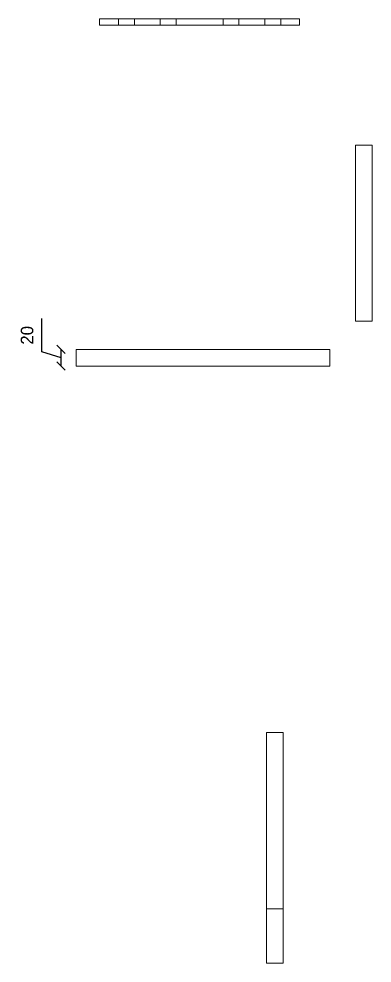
# Model space of a CAD drawing. Header units: millimetres. Extents: x -6949 to 549764, y -83146 to 127128.
# Drawn here: x 19309 to 19732, y -45427 to -44299 of the extents above; entities that cross this region are included whole.
import ezdxf

# ---------------------------------------------------------------- set-up
doc = ezdxf.new("R2010")
doc.units = ezdxf.units.MM
doc.layers.add('piastra', color=6, linetype='Continuous', lineweight=18)
doc.layers.add('quote', color=7, linetype='Continuous', lineweight=5, true_color=0x383838)
doc.styles.get("Standard").update_dxf_attribs({"font": ''})
doc.styles.get('Standard').set_extended_font_data('Bahnschrift Light')
doc.dimstyles.new('Q 1_10', dxfattribs={"dimtxt": 15, "dimasz": 10, "dimexe": 0.18, "dimexo": 0.0625, "dimgap": 10, "dimtad": 2, "dimdec": 0, "dimzin": 0, "dimdsep": 46, "dimtxsty": 'Standard', "dimblk": 'OBLIQUE', "dimcen": 0, "dimse1": 1, "dimse2": 1, "dimadec": 0, "dimazin": 0, "dimtfac": 1, "dimtdec": 0, "dimtofl": 0, "dimtmove": 1, "dimatfit": 3, "dimfxl": 1, "dimtolj": 1, "dimtzin": 0, "dimarcsym": 1})

# ---------------------------------------------------------------- blocks, each defined once
blk = doc.blocks.new('_Oblique')
at = {"color": 0, "linetype": 'ByBlock', "lineweight": -2}
blk.add_line((-0.5, -0.5), (0.5, 0.5), dxfattribs=at)
blk = doc.blocks.new('*D631')
at = {"layer": 'Defpoints', "color": 0, "transparency": 16777216}
for p in [(19359.6, -44693.4), (19377.8, -44693.4), (19377.8, -44713.4)]:
    blk.add_point(p, dxfattribs=at)
at = {"layer": 'quote', "color": 0, "lineweight": -2, "transparency": 16777216}
for p, q in [((19336.7, -44696.5), (19336.7, -44656.6)), ((19359.6, -44703.4), (19336.7, -44696.5)), ((19359.6, -44713.4), (19359.6, -44693.4))]:
    blk.add_line(p, q, dxfattribs=at)
at = {"layer": 'quote', "color": 0, "lineweight": -2, "transparency": 16777216, "xscale": 10, "yscale": 10, "zscale": 10}
for p, rotation in [((19359.6, -44693.4), 90), ((19359.6, -44713.4), 270)]:
    blk.add_blockref('_Oblique', p, dxfattribs=dict(at, rotation=rotation))
at = {"layer": 'quote', "color": 0, "transparency": 16777216, "insert": (19319.1, -44676.6), "char_height": 15, "attachment_point": 5, "rotation": 90}
blk.add_mtext('\\A1;20', dxfattribs=at)

msp = doc.modelspace()

# ---------------------------------------------------------------- linework, layer by layer
at = {"layer": 'piastra'}
for points in [[(19405.8, -44298.6), (19405.8, -44306.1), (19644.8, -44306.1), (19644.8, -44298.6), (19405.8, -44298.6)], [(19428.3, -44298.6), (19428.3, -44306.1)], [(19447.3, -44298.6), (19447.3, -44306.1)], [(19478.3, -44298.6), (19478.3, -44306.1)], [(19497.3, -44298.6), (19497.3, -44306.1)], [(19553.3, -44298.6), (19553.3, -44306.1)], [(19572.3, -44298.6), (19572.3, -44306.1)], [(19603.3, -44298.6), (19603.3, -44306.1)], [(19622.3, -44298.6), (19622.3, -44306.1)], [(19711.5, -44449.6), (19731.5, -44449.6), (19731.5, -44659.5), (19711.5, -44659.5), (19711.5, -44449.6)], [(19377.8, -44693.4), (19681, -44693.4), (19681, -44713.4), (19377.8, -44713.4), (19377.8, -44693.4)], [(19605.3, -45361.6), (19625.3, -45361.6)]]:
    msp.add_lwpolyline(points, dxfattribs=at)
msp.add_lwpolyline([(19605.3, -45151), (19625.3, -45151), (19625.3, -45426.5), (19605.3, -45426.5)], close=True, dxfattribs=at)

# ---------------------------------------------------------------- dimensions: what is measured, and where the dimension line sits
at = {"layer": 'quote'}
dim = msp.add_linear_dim(base=(19359.6, -44693.4), p1=(19377.8, -44713.4), p2=(19377.8, -44693.4), angle=90, dimstyle='Q 1_10', dxfattribs=at)
dim.commit()
dim.dimension.update_dxf_attribs({"geometry": '*D631', "text_midpoint": (19319.1, -44686.5)})

doc.saveas('drawing.dxf')
